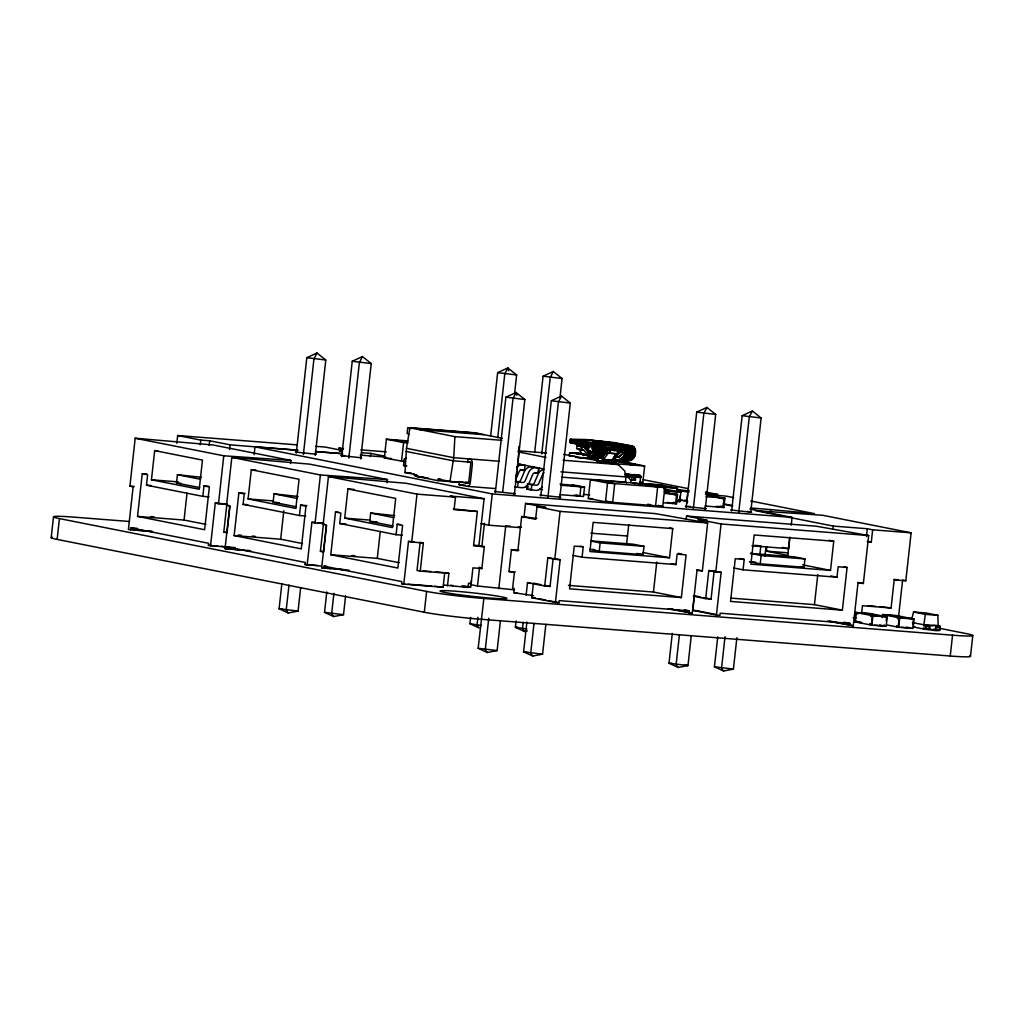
<?xml version="1.0" encoding="UTF-8"?>
<svg xmlns="http://www.w3.org/2000/svg" width="1024" height="1024" viewBox="0 0 1024 1024"><rect width="100%" height="100%" fill="white"/><g stroke="black" fill="none" stroke-linecap="round" stroke-linejoin="round"><path stroke-width="1.5" d="M569.382 455.155L569.626 452.966L571.174 452.787L585.306 454.733L590.221 453.952L592.986 450.086L593.165 447.45L591.706 446.362L592.051 443.238C601.51 441.664 607.757 444.288 604.787 453.581C601.958 460.954 592.128 458.176 586.227 457.958L591.693 458.406L586.253 457.933M625.92 448.461L635.162 449.344L624.614 449.28C628.787 463.795 599.245 460.019 630.221 460.429C633.741 459.405 635.507 455.757 635.494 452.314C636.608 444.621 627.29 445.363 622.106 445.581L633.382 446.63M632.218 476.89L627.302 476.506L626.842 474.458L625.293 473.933L631.642 474.726L631.872 480.026L635.443 480.294L635.648 475.635L633.472 474.509M640.026 483.814L640.627 476.25L637.274 474.803M598.298 460.774L598.336 457.792M578.893 440.064L580.646 442.227L578.778 440.128L585.741 440.064L586.906 443.136L581.082 439.898L583.411 441.997M595.776 460.48L595.878 457.498M589.798 452.173L589.862 450.701L590.477 452.186L588.506 452.301L582.72 444.608M460.019 482.381L438.029 480.666L416.55 476.403L416.73 474.842L404.966 472.512L406.49 448.32L409.92 427.712L474.317 432.755L502.413 438.323M409.92 427.712L454.899 436.634L453.722 457.69L449.958 481.434L438.195 479.104L438.029 480.666M519.053 446.195L518.131 462.733L515.584 479.117M606.093 462.886L606.259 459.75L602.893 459.43L601.037 457.574M635.443 480.294L633.754 479.91L634.01 474.611L637.811 474.906M614.157 463.437L614.63 456.077L622.515 448.704L614.707 455.168M633.754 479.91L630.771 479.68M613.888 463.462L614.63 456.077L623.194 448.704M603.277 455.334L602.496 462.554L603.034 459.443L612.058 460.211L616.909 453.722L617.971 453.926L618.317 450.803L617.242 450.586M51.2 537.664L53.504 516.838M969.562 655.782A41.984 2.202 6.3 0 1 950.246 656.013L481.549 619.315A41.984 2.202 6.3 0 1 424.307 612.25L57.139 539.418L59.443 518.592A41.984 2.202 6.3 0 1 73.754 517.133L129.549 521.498M152.602 531.648L128.41 529.498L133.133 486.784L129.907 486.157L135.194 438.234L213.018 444.966L290.854 460.403L290.509 463.539M130.56 529.92L130.79 527.846L137.088 528.333M209.037 496.845L202.842 496.358L203.981 485.939L209.357 487.002L204.634 529.715L137.536 516.403L142.259 473.702L146.906 474.061M202.842 496.358L146.47 485.184L147.622 474.765L142.259 473.702M154.675 450.611L202.458 460.083L199.232 489.254L151.462 479.782L154.675 450.611L157.824 450.854M176.806 443.251L177.664 435.52L296.678 444.838M199.718 487.629L176.499 483.034L177.421 474.701L201.498 477.325M205.901 524.378L184.051 520.051L187.021 493.158M200.218 444.787L200.742 440.102L177.664 435.52M209.165 445.478L209.69 440.794L200.742 440.102M226.291 547.021L208.397 545.37L208.627 543.283L130.79 527.846M210.547 545.792L215.258 503.078L226.88 503.987L223.782 532.122L227.008 532.762L229.939 506.189M227.2 504.397L218.483 503.718L223.77 455.795L135.194 438.234M229.568 449.536L230.08 444.838L209.69 440.794M250.803 550.938L225.037 548.672L229.747 505.958L226.534 505.318L231.821 457.395L309.645 464.141L387.469 479.578L387.123 482.701M227.187 549.094L227.418 547.008L235.29 547.622M305.664 516.006L299.456 515.52L300.608 505.114L305.971 506.176L301.261 548.877L234.163 535.578L238.874 492.864L245.082 493.35M299.456 515.52L243.098 504.346L244.25 493.926L238.874 492.864M251.302 469.773L299.072 479.258L295.846 508.429L248.077 498.944L251.302 469.773L256.026 470.144M254.131 454.682L254.989 446.861L298.048 450.24L230.08 444.838M296.333 506.803L273.126 502.195L274.048 493.862L298.125 496.486M302.515 543.552L280.678 539.213L283.814 510.746M281.869 583.667L279.091 608.768L288.205 613.005L298.074 611.11L300.672 587.571M296.294 453.03L306.816 357.683L316.992 352.998L325.786 360.026L315.264 455.373M288.986 585.075L286.208 610.189L288.205 613.005M303.398 454.451L313.933 359.091L316.992 352.998M321.331 566.067L305.011 564.531L305.242 562.445L227.418 547.008M307.162 564.954L311.885 522.253L314.79 522.47M323.827 523.571L315.098 522.88L320.397 474.97L231.821 457.395M443.456 585.037L468.058 587.443L468.518 583.27L471.206 583.488L472.934 567.859L481.869 568.563L484.288 546.688L478.925 545.613L484.096 498.739L406.259 483.302L328.448 476.57L323.149 524.48L326.374 525.12L321.664 567.834L348.992 570.227M326.554 525.363L323.622 551.923L320.397 551.283L323.507 523.162L317.696 522.701M323.802 568.256L324.032 566.17L327.181 566.426M345.587 595.84L343.514 614.669L333.645 616.563L324.531 612.326L326.784 591.923M402.278 535.181L396.083 534.694L397.222 524.275L402.598 525.338L397.875 568.051L330.778 554.739L335.501 512.026L338.598 512.269M341.722 456.589L352.256 361.242L362.432 356.557L371.226 363.584L360.704 458.931M396.083 534.694L339.712 523.507L340.864 513.088L335.501 512.026M333.901 593.344L331.648 613.747L333.645 616.563M348.838 458.01L359.373 362.65L362.432 356.557M347.917 488.947L395.699 498.419L392.474 527.59L344.704 518.118L347.917 488.947L354.214 489.434M361.395 455.834L361.741 452.698L370.688 453.402L384.806 456.205M370.342 456.525L370.688 453.402M392.96 525.965L369.754 521.357L370.662 513.024L394.739 515.661M404.365 461.594L384.333 457.958L386.394 439.206L407.872 440.883M399.142 562.714L377.293 558.387L380.262 531.494M401.51 461.363L403.571 442.611L386.394 439.206M406.592 466.112L403.558 465.51L404.288 458.829L406.336 458.099M413.952 428.493L407.693 428.006L407.104 433.331L408.934 434.547M444.749 572.621L443.136 587.2L403.789 584.128L401.638 583.693L401.869 581.619L324.032 566.17M403.789 584.128L408.499 541.414L414.31 541.862M447.488 585.83L448.87 573.325L420.25 571.085L423.347 542.963L411.725 542.054L417.011 494.131L328.448 476.57M424.307 612.25L426.598 591.424L59.443 518.592M484.096 498.739L450.112 496.077L455.475 497.139L454.093 509.645L477.35 511.462L473.549 545.843L484.288 546.688M495.386 488.563L467.392 486.362L459.136 484.723L459.482 481.6M461.747 586.278L470.682 586.982L471.373 580.723M477.914 617.28L477.056 625.126L479.053 627.955L469.939 623.718L470.63 617.434M490.637 436.198L497.651 372.634L507.84 367.949L516.634 374.963L514.522 394.035M514.483 589.85L477.504 585.997L479.578 567.168M481.83 546.765L484.429 523.226M497.754 437.606L504.768 374.042L507.84 367.949L508.672 370.752M520.691 527.68L488.794 525.184L492.25 493.926L254.989 446.861M500.416 620.787L497.126 650.598L487.27 652.493L478.157 648.256L483.853 598.477L952.55 635.187A41.984 2.202 6.3 0 0 966.861 633.728L940.186 628.429M495.347 492.518L505.882 397.171L516.058 392.486L524.851 399.514L514.33 494.861M488.742 618.278L485.274 649.677L487.27 652.493M502.643 492.339L512.998 398.579L516.058 392.486L516.902 395.29M498.803 588.621L505.728 525.85L510.438 526.221M518.157 482.125L522.944 482.483A2.765 2.355 -78.8 0 0 525.005 481.075L528.947 471.821A8.038 6.861 -78.8 0 1 534.95 467.712L538.662 467.968L538.086 473.178L535.078 472.947A2.79 2.381 -78.8 0 0 532.634 474.624L529.152 482.906A8.013 6.835 -78.8 0 1 522.125 487.693L517.581 487.334L518.157 482.125L516.006 481.702M533.594 595.712L513.792 592.678L514.253 588.518L512.64 588.198L514.368 572.57L508.992 571.507L511.411 549.632L518.861 550.208M515.52 480.192L519.002 471.91A2.79 2.381 -78.8 0 1 521.446 470.234L524.454 470.477L525.03 465.267L521.318 465.011A8.038 6.861 -78.8 0 0 517.888 466.189M536.794 518.464L521.651 516.531L517.85 550.899L511.411 549.632M542.016 487.027A8.013 6.835 -78.8 0 1 535.757 490.394L526.925 489.19L527.501 483.981L532.288 484.326A2.765 2.355 -78.8 0 0 534.336 482.931L538.291 473.677A8.038 6.861 -78.8 0 1 544.294 469.568M523.981 517.517L525.53 503.45L655.232 513.6L707.648 522.931L702.362 570.854L696.998 570.432L692.275 613.146L668.032 608.755M516.07 620.992L515.379 627.277L524.493 631.514L527.309 630.976M534.669 452.467L543.091 376.192L553.28 371.507L562.074 378.522L559.962 397.594M531.213 490.035L531.789 484.826L527.501 483.981M538.88 468.006L538.304 473.216L535.232 472.614M523.187 622.413L522.496 628.685L524.493 631.514M526.131 595.123L527.514 582.63L530.496 582.861M541.786 453.875L550.208 377.6L553.28 371.507M525.53 503.45L545.933 507.494L536.986 506.79L535.603 519.296L521.651 516.531M526.886 622.003L523.597 651.814L532.71 656.051L542.566 654.157L545.856 624.346M540.787 496.077L551.322 400.73L561.498 396.045L570.291 403.072L559.757 498.419M688.704 612.864L688.934 610.778L559.232 600.614L559.002 602.701L555.43 602.419L531.802 597.734L533.414 583.155L540.979 584.653M534.003 623.411L530.714 653.222L532.71 656.051M547.904 497.485L558.426 402.138L561.498 396.045M553.165 558.323L550.054 586.458L544.691 586.035L547.802 557.914L551.821 558.221M555.43 602.419L560.141 559.718L554.778 559.296L560.064 511.373L536.986 506.79M592.986 450.086L593.434 449.114L592.09 446.387L570.342 442.637L570.445 439.194L585.613 439.514L613.619 442.483L633.011 446.157L623.155 446.157L623.629 446.682L634.355 447.526L625.51 447.437M570.342 442.637L570.573 439.104M570.163 442.522L570.803 439.04M570.637 442.765L570.445 439.194M571.046 442.893L570.982 439.629M571.546 443.046L571.392 439.77M572.147 443.2L571.891 439.923M572.838 443.366L573.184 440.243L572.493 440.077M573.645 443.546L573.99 440.422L573.184 440.243M574.528 443.725L574.874 440.602L573.99 440.422M575.565 443.93L575.91 440.794L574.874 440.602M572.224 486.182L572.339 485.133L580.928 486.835L579.904 496.218M576.678 444.134L577.024 440.998L575.91 440.794M589.875 453.965L584.026 446.874L577.088 445.722L576.742 448.845L583.68 450.01L590.323 457.882L587.021 457.306L589.594 457.818M577.894 444.339L578.24 441.216L577.024 440.998M579.2 444.557L579.546 441.434L578.24 441.216M580.582 444.774L580.928 441.651L579.546 441.434M582.042 445.005L582.387 441.882L580.928 441.651M581.901 449.869L582.246 446.746L577.088 445.722M583.565 445.235L583.91 442.112L582.387 441.882M585.165 445.466L585.51 442.342L583.91 442.112M586.816 445.696L587.162 442.573L585.51 442.342M588.531 445.926L588.877 442.803L587.162 442.573M560.077 484.173L575.923 485.414L584.512 487.117L583.475 496.499L559.962 494.656M590.285 446.157L590.63 443.034L588.877 442.803M585.741 440.064L584.358 439.795L593.306 440.499L592.96 443.622L594.022 443.827M677.12 491.392L677.466 488.269L660.288 484.864L645.978 483.738L664.806 487.565L662.733 506.304L605.491 501.824L588.314 498.419L590.374 479.667L647.629 484.147M583.219 546.803L574.272 546.112L569.562 588.826L681.37 597.581L686.08 554.867L677.133 554.163L675.981 564.582L582.067 557.222L583.219 546.803L580.122 546.189M622.106 445.581L626.394 446.438L626.048 449.562L606.733 448.051L607.078 444.928L602.778 444.07M608.614 448.243L608.96 445.107L626.394 446.438M607.424 463.002L607.77 459.866L612.058 460.211M617.971 453.926L609.382 453.261L609.728 450.125L608.666 449.92L602.176 457.946M610.47 448.41L610.816 445.286M590.963 540.89L633.229 544.205L643.968 546.33L643.046 554.662L599.219 551.232L600.141 542.899L590.938 541.069M605.491 501.824L607.552 483.072L590.374 479.667M612.288 448.589L612.634 445.453M614.067 448.742L614.413 445.619M615.795 448.883L616.141 445.76M623.411 449.958L614.874 457.037L615.309 455.642L621.658 449.856M614.72 463.322L615.309 455.642L622.502 450.368M626.048 449.562L624.614 449.28L635.392 450.394L624.755 450.522L635.494 452.314L624.755 451.674L635.405 453.44L624.653 452.71L635.213 454.566L624.435 453.939L634.97 455.552L624.102 455.091L634.675 456.371L623.731 456.013L634.381 457.037L622.938 457.254L633.626 458.15L622.195 458.01L632.717 459.034L621.389 458.65L631.706 459.763L619.968 459.405L630.221 460.429L618.227 459.904L628.326 460.851L615.424 460.16L615.782 457.024L619.469 456.883L622.566 454.016L623.053 450.662L622.195 448.922M617.472 449.024L617.818 445.901M612.646 502.387L614.707 483.635L597.53 480.23M619.085 449.139L619.43 446.016M620.634 449.254L620.979 446.131M622.106 449.357L622.451 446.221M623.514 449.434L623.859 446.31M624.819 449.51L625.165 446.387M625.088 476.608L625.382 473.997M563.763 454.336L618.189 464.576L624.691 470.95L625.984 476.915L625.408 482.125L561.984 477.158M626.547 544.538L628.749 524.582M634.381 480.09L634.957 474.88L640.141 475.392M634.598 484.16L634.714 483.11M639.654 482.406L642.816 482.662L644.659 465.984L616.55 460.416M648.013 485.21L648.128 484.173L662.438 485.286L662.323 486.336M655.578 505.754L657.651 487.002L640.474 483.597M681.37 597.581L653.453 592.038L656.768 561.984M665.254 493.466L665.37 492.416L677.53 494.4L676.506 503.782L663.718 502.784M665.728 490.33L665.843 489.293M672.742 528.602L593.139 522.368L589.914 551.539L669.517 557.773L672.742 528.602L669.632 527.987M678.694 491.354L678.81 490.304L688.358 491.059M679.424 500.506L679.898 496.128M676.659 501.402L679.846 501.645L680.87 492.275L663.693 488.87M672.294 633.382L669.005 663.206L678.118 667.443L687.974 665.549L691.264 635.725M686.195 507.469L696.717 412.109L706.906 407.437L715.686 414.451L705.165 509.811M686.694 503.552L687.731 494.17M686.182 519.181L686.528 516.058L816.23 526.208L868.659 535.539L863.36 583.462L857.997 583.04L853.286 625.741L827.558 621.069M679.411 634.803L676.109 664.614L678.118 667.443M693.312 508.877L703.834 413.53L706.906 407.437M849.702 625.472L849.933 623.386L720.23 613.222L720 615.309L716.429 615.027L692.813 610.342L694.426 595.763L700.467 596.966M712.666 497.178L712.781 496.128L723.93 499.085L723.123 506.381L720.448 506.163L720.333 507.213L716.032 506.355M714.163 570.931L711.066 599.066L705.69 598.643L708.8 570.522L721.139 572.314L716.429 615.027M721.139 572.314L715.776 571.904L721.062 523.981L697.984 519.398L706.931 520.102L686.528 516.058M704.998 506.01L723.904 507.494L724.941 498.112L706.637 495.654M736.87 637.709L733.414 669.107L723.546 671.002L714.432 666.765L717.734 636.941M731.635 511.027L742.157 415.667L752.346 410.995L761.126 418.01L750.784 511.77M725.018 636.787L721.549 668.173L723.546 671.002M738.752 512.435L749.274 417.088L752.346 410.995M744.218 559.411L735.27 558.72L730.56 601.421L842.368 610.176L847.078 567.475L838.144 566.771L836.992 577.19L743.066 569.83L744.218 559.411L739.571 558.49M759.795 555.238L760.832 545.83M760.218 563.84L761.139 555.507L750.4 553.382L794.227 556.813L804.966 558.938L804.045 567.27L760.218 563.84L749.478 561.715L755.738 562.202M764.941 556.275L765.978 546.854M770.317 512.704L770.662 509.581L750.579 508.006M787.93 555.405L766.349 551.13L766.861 546.522M787.558 557.146L789.76 537.19M751.936 545.779L788.621 548.659L789.824 537.715M791.206 525.222L792.077 517.402L749.926 509.043M842.368 610.176L814.451 604.646L817.779 574.592M832.947 529.216L833.293 526.08L788.147 517.133M833.741 541.21L754.138 534.976L750.912 564.147L830.528 570.381L833.741 541.21L829.082 540.288M854.682 621.786L855.718 612.403L870.029 613.53L887.206 616.934L886.17 626.317L871.859 625.19L854.682 621.786L861.043 622.285M866.419 536.563L867.277 528.742L833.293 526.08M861.606 613.53L862.464 605.722L891.085 607.962L894.195 579.827L905.818 580.749L911.117 532.826L822.541 515.251L755.456 510.643L780.365 515.584M868.173 542.067L871.27 542.31L872.653 529.818L867.277 528.742M869.722 624.768L869.837 623.718L871.437 624.038L872.243 616.755L870.643 616.435L870.758 615.386L885.069 616.512M872.064 615.002L872.179 613.952L857.869 612.838L857.754 613.875L856.141 613.555L855.334 620.851L856.947 621.171L856.832 622.208L861.606 622.579M871.859 625.19L872.896 615.821L855.718 612.403M882.214 617.638L882.56 614.515L896.87 615.629L914.048 619.034L913.011 628.416L898.701 627.29L886.528 624.883M884.147 624.845L884.032 625.882L874.483 625.139M886.234 620.787L886.554 617.869M896.55 626.867L896.666 625.83L898.278 626.15L899.085 618.854L897.472 618.534L897.587 617.485L911.898 618.611M898.586 616.486L902.605 580.109L905.818 580.749M898.906 617.101L899.008 616.051L884.698 614.938L884.582 615.974L882.982 615.654M898.701 627.29L899.738 617.92L882.56 614.515M912.909 624.346L913.395 619.968M940.301 626.342C926.349 622.195 925.235 631.974 939.84 630.515L940.301 626.342L938.15 625.92L937.869 615.322L925.35 614.349L923.725 625.843L930.355 626.624M930.01 629.747L925.53 629.389L925.99 625.229L912.397 622.528M935.373 630.17L935.834 625.997M950.246 656.013L952.55 635.187M970.496 656.32L972.8 635.482M601.485 456.538L602.816 459.43L602.534 462.554L602.97 459.443L603.251 462.63L605.146 462.886L597.76 462.08L603.251 462.502M600.333 443.699L602.547 441.574L596.224 440.922L595.84 443.827L602.547 441.574L625.856 444.915L617.69 445.338L619.072 445.606L610.125 444.902L577.562 440.486L579.866 440.666L578.778 440.218M615.821 443.29L615.437 446.246L611.763 442.714L612.672 448.806L609.894 451.341M614.349 463.424L615.296 455.949L622.554 449.715M592 452.57L587.597 449.293L585.549 445.005L588.147 445.402L587.597 449.293L590.95 453.734M597.542 460.698L597.952 457.754M613.542 463.475L614.63 456.077L622.618 449.6M608.678 463.091L609.178 459.981M604.07 462.707L604.685 459.61L604.698 462.758M605.146 444.8L605.722 441.946L600.742 444.762M605.491 462.835L606.259 459.75L607.77 459.866L607.974 463.04M911.706 619.315L913.549 612.006L926.067 612.979L937.869 615.322M596.8 460.608L597.594 457.702M607.027 462.336L607.77 459.866M615.142 457.062L615.539 455.77L611.763 460.122L612.147 463.27M602.035 461.875L602.816 459.43L600.986 461.76M606.31 444.941L607.27 442.138M607.462 445.082L608.806 442.33L612.672 448.806L610.035 450.112M601.51 461.824L602.816 459.43M617.037 443.482L615.437 446.246L613.171 442.906M597.773 441.075L595.84 443.827L594.688 440.768L593.306 440.499M607.296 452.147L603.418 453.338L604.698 453.504L608.717 447.821M617.651 448.525L616.307 450.419L619.712 449.114M614.131 450.278L615.91 447.808M603.482 459.533L608.32 453.043L609.382 453.261M618.189 443.674L615.437 446.246L614.528 443.11M614.208 450.739L616.294 448.781M618.765 456.96L623.066 453.094M623.104 449.562L615.36 455.962L621.888 449.92M594.099 451.789C592.09 450.381 591.002 454.963 588.109 454.426M623.411 449.523L614.63 456.077L615.539 455.872L614.605 463.36L615.296 456.026L623.616 449.459M599.36 441.229L595.84 443.827L600.947 441.408M622.067 449.984L619.571 451.802L622.234 450.086M618.816 448.589L616.307 450.419L618.688 449.229M600.576 444.314L604.134 441.754M617.306 450.854L620.851 448.678M617.664 450.854L621.734 448.691M604.736 452.698L607.386 451.405M591.949 446.451L592.435 443.264L590.63 443.034M617.472 451.098L621.248 449.306M607.296 452.429L604.698 453.504L607.078 453.837M588.493 454.464L591.475 453.274M615.859 457.114L619.891 456.282M582.579 453.824L571.174 452.787L586.79 454.848L580.416 454.221L583.565 454.144M573.683 452.954L576.64 453.363M575.514 453.427L581.056 453.683L577.997 453.619L581.056 453.683L577.997 453.619L578.931 454.413M574.387 456.346C584.038 461.773 601.446 455.091 592.435 443.264L603.328 444.275M570.458 442.163L571.776 442.035M569.267 456.243L572.864 456.077M633.037 464.55L630.579 464.41M420.211 428.992L422.362 428.762M296.742 451.866L295.424 452.006L316.288 454.272L314.803 453.837M617.216 457.114L618.278 457.203L615.782 457.024L619.469 456.883M495.795 491.354L494.49 491.482L515.354 493.76L513.869 493.325M541.235 494.912L539.93 495.04L560.794 497.318L559.309 496.883M686.643 506.291L685.338 506.432L706.189 508.71L704.704 508.275M732.083 509.85L730.778 509.99L751.629 512.269L747.558 511.411M615.424 460.16L628.326 460.851M606.733 448.051L594.598 447.206L605.44 449.011L594.701 449.126L605.427 450.163L594.611 450.253L605.338 451.2L594.419 451.379L605.107 452.429L594.176 452.352L604.787 453.581L593.894 453.171L604.416 454.49L593.587 453.837L604.032 455.194L593.28 454.374L603.622 455.731L592.832 454.95L602.88 456.486L591.936 455.846L602.061 457.139L590.912 456.563L600.653 457.894L589.44 457.229L598.912 458.394L587.533 457.651M625.869 448.32L634.816 448.346L625.587 447.552M588.646 454.874L577.92 453.773M616.179 457.152L618.278 457.203M634.227 464.742L639.424 465.382L638.669 465.19M344.678 455.565L340.864 455.565L361.728 457.83L360.243 457.395M687.898 506.368L690.394 506.509M633.037 464.563L638.95 465.37M582.528 454.259L580.71 454.118M594.701 448.192L605.44 449.011M325.786 360.026L306.816 357.683M371.226 363.584L352.256 361.242M516.634 374.963L497.651 372.634M562.074 378.522L543.091 376.192M524.851 399.514L505.882 397.171M570.291 403.072L551.322 400.73M715.686 414.451L696.717 412.109M761.126 418.01L742.157 415.667M411.533 428.032L475.93 433.075M472.986 433.114L479.245 433.613M419.584 429.632L483.981 434.675M623.155 446.157L633.894 446.989L632.448 446.4M604.301 445.171L593.574 444.326L604.723 445.901L594.022 445.146L605.056 446.81L594.381 446.157L605.286 447.77M609.779 448.038L618.726 448.73M454.899 436.634L502.016 440.32M582.246 446.746L584.026 446.874M608.666 449.92L618.317 450.803M609.741 453.158L616.909 453.722M569.626 452.966L571.213 453.094M585.306 454.733L589.747 455.078M518.17 450.778L546.47 452.992M403.571 442.611L407.872 442.944M614.797 459.802L615.526 459.853M634.317 464.883L628.723 464.294L630.579 464.384M606.63 463.014L644.659 465.984M563.162 460.262L618.189 464.576M315.725 446.323L325.248 447.078L342.17 450.432M343.424 448.499L338.662 448.128L343.283 449.037M360.883 449.869L386.266 451.853M499.277 461.261L453.722 457.69L406.49 448.32M517.619 464.166L520.742 464.41M342.362 451.187L339.379 450.957L342.515 451.571M470.81 462.182L453.376 460.826L406.144 451.443M534.374 467.123L530.65 466.867A8.038 6.861 -78.8 0 0 524.659 470.976L520.704 480.218A2.765 2.355 -78.8 0 1 518.656 481.626L515.341 481.382M626.458 474.214L631.642 474.726M626.842 474.458L631.885 474.982M635.341 475.123L640.371 475.648M627.059 474.778L631.974 475.162M635.558 475.443L640.474 475.827M627.149 474.97L632.064 475.354M635.648 475.635L640.563 476.019M627.213 475.2L632.141 475.584M635.712 475.866L640.627 476.25M627.264 475.443L632.192 475.827M635.763 476.109L640.691 476.493M627.302 475.699L632.218 476.083M635.802 476.365L640.717 476.749M315.494 451.533L342.374 453.632M315.597 451.61L342.707 453.734M360.243 455.104L385.766 457.101M627.315 475.968L632.243 476.352M635.814 476.634L640.742 477.018M627.315 476.237L632.243 476.621M635.814 476.902L640.73 477.286M635.789 477.171L640.717 477.555M384.333 457.958L391.488 458.522M560.973 471.821L625.984 476.915M403.558 465.51L406.682 465.754M661.018 486.72L675.328 487.846M663.155 487.155L677.466 488.269M607.552 483.072L664.806 487.565M689.395 490.88L676.672 489.882L688.832 492.301M290.854 460.403L223.77 455.795M705.562 493.53L717.862 494.49L705.434 492.019M678.733 491.853L664.422 490.726L680.87 492.275M705.92 494.528L725.926 496.09L733.696 497.626M404.966 472.512L411.251 472.998M560.998 485.274L584.512 487.117M664.755 493.402L677.53 494.4M706.035 496.64L724.941 498.112M531.789 484.826L536.576 485.184A2.765 2.355 -78.8 0 0 538.637 483.776L542.579 474.534A8.038 6.861 -78.8 0 1 543.987 472.589M416.55 476.403L422.835 476.89M428.378 478.067L415.462 476.07A4.864 2.522 -85.5 0 1 413.696 473.779M438.195 479.104L441.344 479.347M465.715 482.086L468.826 482.33M449.958 481.434L468.8 482.906M678.81 499.507L681.997 499.75M684.147 500.186L687.322 500.429M526.925 489.19L531.469 489.536A8.013 6.835 -78.8 0 0 532.173 489.549M459.136 484.723L465.37 485.21M583.334 494.4L589.645 494.899M387.469 479.578L320.397 474.97M588.314 498.419L592.602 498.752M492.25 493.926L792.077 517.402M417.011 494.131L455.475 497.139M872.653 529.818L911.117 532.826M560.064 511.373L707.648 522.931M721.062 523.981L868.659 535.539M151.462 479.782L178.227 481.882M176.499 483.034L180.979 483.379M203.981 485.939L208.64 486.31M453.376 508.941L477.35 511.462M146.47 485.184L151.13 485.542M129.907 486.157L134.272 486.49M248.077 498.944L273.28 500.915M273.126 502.195L279.091 502.669M300.608 505.114L306.803 505.587M243.098 504.346L247.744 504.704M518.272 526.835L521.408 527.078M754.56 545.331L759.258 545.702M590.861 533.171L627.546 536.038M226.534 505.318L229.44 505.549M344.704 518.118L369.894 520.09M766.349 551.13L788.403 552.858M369.754 521.357L377.203 521.946M397.222 524.275L400.333 524.518M600.141 542.899L643.968 546.33M761.139 555.507L804.966 558.938M339.712 523.507L345.92 523.994M591.603 549.35L594.739 549.594M150.899 516.544L153.971 516.787M137.536 516.403L184.051 520.051M474.317 545.254L478.925 545.613M893.875 579.418L898.24 579.763M223.782 532.122L226.867 532.365M238.272 534.989L241.357 535.232M252.134 536.077L255.219 536.32M234.163 535.578L280.678 539.213M133.133 529.869L144.154 530.726M147.302 530.982L152.026 531.354M320.397 551.283L323.482 551.526M351.846 555.482L354.918 555.725M330.778 554.739L377.293 558.387M208.397 545.37L217.843 546.099M220.992 546.355L225.715 546.726M225.037 548.672L231.334 549.158M234.483 549.402L243.93 550.144M247.078 550.387L250.227 550.643M508.992 571.507L515.341 571.994M423.181 570.931L430.886 571.533M435.507 571.904L443.213 572.506M867.84 605.747L875.546 606.349M880.166 606.72L891.085 607.962M305.011 564.531L317.606 565.517M568.422 585.382L653.453 592.038M730.995 598.106L814.451 604.646M321.664 567.834L331.098 568.576M334.246 568.819L343.693 569.562M872.896 615.821L887.206 616.934M899.738 617.92L914.048 619.034M464.064 586.202L470.682 586.982M853.171 617.6L856.333 617.843M401.638 583.693L404.787 583.949M407.936 584.192L431.552 586.035M434.701 586.291L443.136 587.2M513.792 592.678L516.966 592.922M923.84 624.806L938.15 625.92M925.99 625.229L930.47 625.574M935.718 627.034L940.186 627.392L938.035 626.97M930.125 628.698L923.494 627.93L923.379 628.966L937.69 630.093L933.402 629.235M935.488 629.12L939.955 629.478M531.802 597.734L535.386 598.016M692.813 610.342L696.384 610.624M901.325 627.238L910.861 627.981L906.573 627.136M282.061 608.998L279.091 608.768L298.074 611.11M518.336 627.507L515.379 627.277L526.938 629.03M343.514 614.669L324.531 612.326M481.498 625.472L469.939 623.718M526.554 652.045L523.597 651.814L542.566 654.157M671.962 663.437L669.005 663.206L687.974 665.549L685.12 664.973M497.126 650.598L478.157 648.256M733.414 669.107L714.432 666.765M624.755 450.522L635.494 451.392M586.381 457.933L593.83 458.534M615.386 459.942L622.323 460.762L619.584 460.314M594.688 440.768L596.224 440.922M607.078 444.928L608.96 445.107M601.805 461.491L615.91 462.221L614.259 461.632M618.227 460.326L622.323 460.762L618.112 460.39M600.474 461.35L596.493 460.89M459.571 431.744L466.726 432.627M593.357 450.112L592.512 446.003L594.061 446.208M914.752 626.624L912.832 626.342M625.408 476.429L625.997 476.506A8.038 6.861 -78.8 0 1 630.989 481.485L631.142 482.138M614.746 460.582L617.869 461.056M588.147 445.402L589.542 445.606L587.597 449.293L584.358 444.813M617.869 461.03L635.533 464.499L615.091 461.504M578.56 443.878L582.579 444.672M583.68 450.01L578.522 448.986L583.59 455.68M407.693 428.006L410.739 428.608M518.067 451.878L546.022 457.434M643.29 479.693L688.346 488.64M750.784 501.018L814.49 513.651L770.662 509.581M706.01 493.99L708.16 494.413M630.797 479.808L631.872 480.026M639.693 482.035L642.816 482.662M632.563 482.688L639.002 483.968M664.307 491.763L665.907 492.083M665.37 492.416L676.531 495.373L675.725 502.669L673.037 502.451L672.922 503.501L667.2 502.362M723.392 503.782L732.762 505.638M725.773 504.755L732.006 505.997M517.619 463.795L543.552 468.941M393.562 439.77L407.603 442.56M718.182 506.355L723.904 507.494M679.206 499.968L687.795 501.67M520.166 469.619L524.454 470.477M677.696 501.222L679.846 501.645M673.638 503.206L676.506 503.782M867.238 541.517L871.27 542.31M658.048 505.382L662.733 506.304M647.77 504.205L650.893 504.819M576.32 495.078L579.187 495.642M606.4 501.146L611.085 502.08M574.17 495.078L578.47 495.936M525.517 486.349L528.614 486.963M539.456 489.114L542.554 489.728M514.726 486.758L517.581 487.334M460.864 481.882L467.738 483.238A1.715 0.896 -85.5 0 0 468.8 481.702L470.72 464.282A1.715 0.896 -85.5 0 0 470.029 462.4L467.686 461.939L468.032 458.816L470.374 459.277A4.864 2.522 -85.5 0 1 472.333 464.602L470.413 482.022A4.864 2.522 -85.5 0 1 467.392 486.362M782.374 547.418L788.621 548.659M843.981 566.861L847.078 567.475M802.573 564.838L830.528 570.381M800.973 566.669L804.045 567.27M830.784 575.962L836.992 577.19M857.779 582.349L863.36 583.462M678.323 553.331L681.434 553.946M733.773 567.987L743.066 569.83M643.123 552.538L669.517 557.773M636.902 553.446L643.046 554.662M480.998 523.635L488.794 525.184M708.8 570.522L715.776 571.904M671.334 563.661L675.981 564.582M913.549 612.006L925.35 614.349M696.781 569.741L702.362 570.854M590.016 549.414L599.219 551.232M177.421 474.701L200.627 479.296M274.048 493.862L297.254 498.47M370.662 513.024L393.882 517.632M572.762 555.379L582.067 557.222M913.37 626.982L925.53 629.389M554.56 558.605L560.141 559.718M547.802 557.914L554.778 559.296M879.731 625.037L886.17 626.317M844.032 622.208L849.933 623.386M829.658 621.056L853.286 625.741M703.501 597.568L711.066 599.066M693.197 596.16L705.69 598.643M423.347 542.963L420.134 542.323L417.024 570.445L420.25 571.085M215.258 503.078L218.483 503.718M311.885 522.253L315.098 522.88M408.499 541.414L411.725 542.054M697.869 610.918L715.584 614.438M478.771 567.949L481.869 568.563M684.506 609.894L688.934 610.778M670.131 608.742L673.088 609.331M676.045 609.92L692.275 613.146M544.013 585.254L550.054 586.458M527.514 582.63L544.691 586.035M446.182 572.8L448.87 573.325M470.438 584.602L477.504 585.997M538.342 598.605L545.715 600.064M548.672 600.653L559.002 602.701M461.85 586.214L468.058 587.443M450.65 585.152L452.8 585.574M592.051 443.238L603.84 444.634L592.602 443.43M579.046 453.709L579.776 453.99M600.883 443.827L603.315 445.146M591.718 452.864L589.235 451.52L591.398 453.158M581.824 439.91L586.906 443.136L584.627 440.013M605.03 448.128L607.36 449.715L607.117 447.667L605.504 447.514L607.36 449.715M582.669 439.923L586.906 443.136L583.603 439.962M582.221 441.715L579.891 439.923L581.683 442.381M580.429 439.898L582.618 441.702M583.475 444.838L588.864 452.198L586.342 449.498L588.557 452.378L587.443 450.944M581.376 447.258L578.803 444.352L580.698 446.618M578.714 444.198L581.35 447.219L578.714 444.275L580.621 446.656M578.176 443.494L581.222 447.04L578.534 443.622M584.154 446.579L588.864 452.198L583.219 444.851M581.069 442.445L579.11 440L580.8 442.189M583.014 444.877L588.864 452.198M579.443 439.962L581.325 442.406M578.995 443.75L581.427 447.117M604.582 448.768L606.003 451.61M592.512 446.003L593.69 448.819M593.139 451.405L591.002 445.811L587.597 449.293L586.803 445.21M610.304 442.522L612.672 448.806M611.763 460.122L612.57 463.91M483.853 598.477A41.984 2.202 6.3 0 1 426.598 591.424M57.139 539.418A41.984 2.202 6.3 0 1 52.442 537.229M516.723 467.187A8.038 6.861 -78.8 0 1 517.286 466.65M625.203 481.715A2.79 2.381 -78.8 0 1 626.496 482.88M615.629 455.782L617.485 453.734L615.629 455.782M614.72 461.082L614.566 463.654L614.72 461.094M444.851 592.461A33.587 1.754 6.3 0 0 502.656 598.771A33.587 1.754 6.3 0 0 472.909 592.87A33.587 1.754 6.3 0 0 444.851 592.461"/></g></svg>
